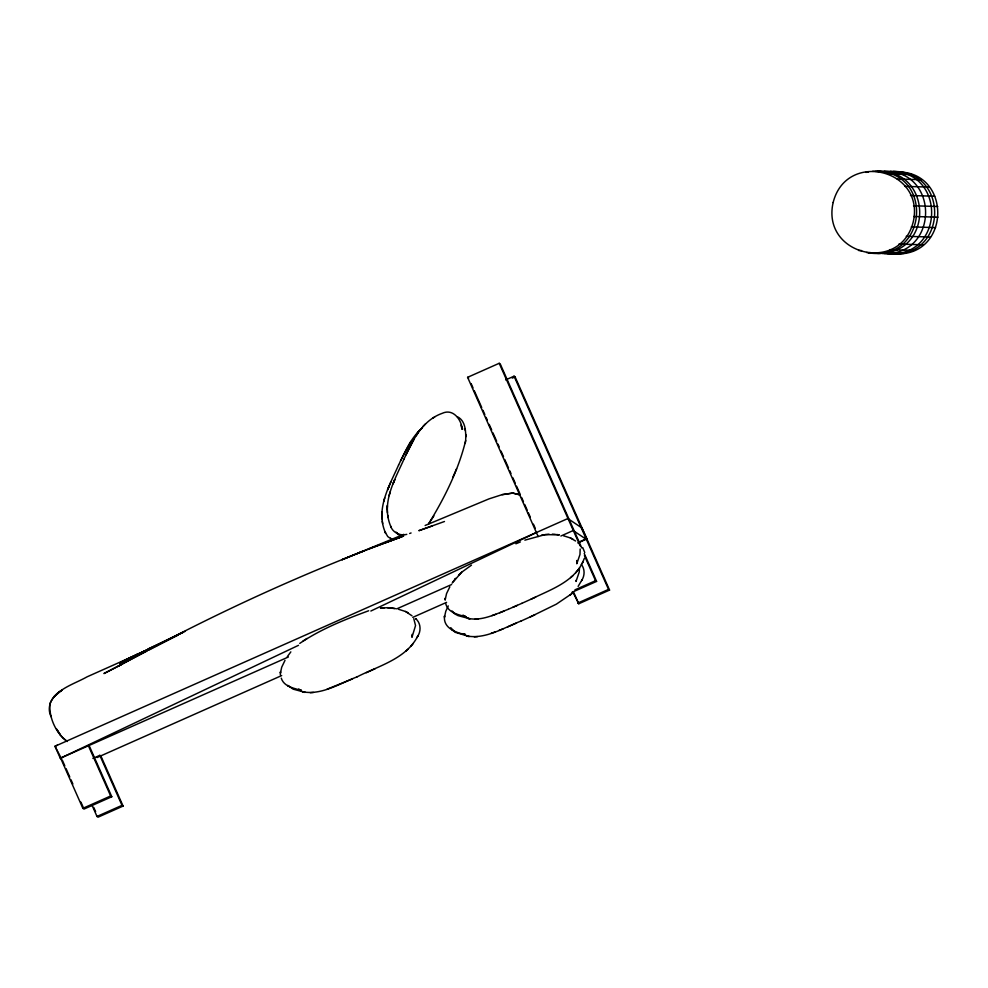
<?xml version="1.0" encoding="UTF-8"?>
<svg xmlns="http://www.w3.org/2000/svg" width="988" height="988" viewBox="0 0 988 988"><rect width="100%" height="100%" fill="white"/><g stroke="black" fill="none" stroke-linecap="round" stroke-linejoin="round"><path stroke-width="1.48" d="M280.506 671.605L280.407 673.112L281.728 667.147L285.013 660.342M445.329 598.049L445.23 599.555L446.551 593.59L449.849 586.786M444.551 615.746L444.452 617.265L445.773 611.288L448.256 605.916M576.893 560.863L576.794 563.765L579.981 554.466L580.154 549.044M576.189 580.327L576.004 581.463L579.19 572.163L579.511 567.865M280.469 672.149L280.357 674.915M445.143 600.062L445.292 598.592M444.514 616.29C443.081 628.22 456.172 632.752 465.558 634.654L463.421 633.987C467.361 635.741 462.693 633.16 464.459 634.457M433.893 515.934L428.52 523.961C444.415 498.162 458.457 470.152 465.657 440.623C465.966 432.386 465.904 420.653 457.185 416.652M465.237 443.439L465.657 440.623M398.596 465.027C389.037 486.466 375.168 509.536 385.579 533.1L385.184 532.211L387.778 536.583L392.026 539.522M404.043 459.012C394.496 480.452 380.627 503.522 391.038 527.086L390.631 526.184C392.742 532.631 400.375 536.274 406.784 534.36M384.752 497.89L383.653 501.682M390.198 491.876L389.099 495.655M584.353 558.368L582.438 562.851L582.772 562.172C573.052 582.475 549.736 589.922 530.964 599.247M389.247 485.763L387.592 489.887L391.001 481.65M456.579 468.794L452.899 477.118M398.584 465.076C404.957 451.899 410.946 437.746 422.222 427.928M404.03 459.05C412.218 440.981 422.123 420.419 442.192 413.342C453.146 408.18 461.322 419.567 462.31 429.298L460.964 425.099M400.511 460.951L410.847 441.513M405.969 454.925L414.145 439.055M417.022 637.581L417.949 635.729C406.34 659.008 378.355 665.887 356.964 676.928M417.615 636.408C421.357 630.924 420.814 622.86 415.59 618.574L416.034 618.957M418.467 432.201L416.109 435.794M578.128 586.39L581.981 579.87L581.648 580.549C584.884 575.609 584.995 569.076 581.327 564.358M287.286 656.687L290.843 651.882M452.121 583.13L461.668 572.225L471.474 565.148M454.789 579.487L455.678 578.326L453.097 581.71M413.157 643.521L410.773 646.473M577.992 569.965L575.596 572.917M425.507 423.852L422.839 426.631M420.048 429.866L417.393 432.658M461.668 572.225L458.531 575.164M405.796 651.191L408.106 649.19M570.619 577.634L572.941 575.634M530.186 616.944L556.355 604.162L571.595 593.813M569.841 595.344L572.151 593.331M142.26 652.129L135.381 655.291L157.351 645.201C134.022 655.97 110.508 666.369 87.055 676.842C74.063 684.178 56.193 688.809 49.845 703.765C48.98 717.683 55.773 733.084 67.258 741.519M53.92 696.701L61.898 690.229C52.488 695.305 45.893 706.346 51.154 716.769M299.735 643.41C320.816 629.097 344.861 619.538 368.672 610.757M307.033 638.446L303.007 641.051M432.707 418.208L434.695 416.998M147.101 651.006L103.938 673.557L121.326 664.677M118.017 666.344C209.765 615.796 305.181 571.793 403.647 536.039L386.147 542.498M148.373 650.326L178.211 635.049M127.341 659.255L137.246 654.414L119.709 662.948L185.398 631.233M148.175 648.906L182.978 632.394M119.709 662.948L143.482 651.549M111.792 796.736L110.668 795.982L88.426 745.779L89.55 746.533L111.792 796.736L83.992 809.073L82.868 808.332L60.626 758.117L298.5 645.325M370.846 611.029L536.385 532.532M375.23 668.641L366.239 672.754M535.644 597.123L521.788 603.372M534.854 614.82L521.009 621.069M287.792 685.4L293.164 689.155L305.181 692.39L302.526 691.798C321.829 695.391 339.711 683.486 357.063 676.866M521.886 603.322L508.375 609.25M521.108 621.02C503.757 627.627 485.874 639.532 466.571 635.951L469.226 636.531L454.999 632.258L450.763 627.689M538.151 536.521L467.608 377.317L499.212 363.288L500.249 363.979L581.759 547.932M505.658 379.911L514.056 376.181L515.081 376.873L609.559 590.083L578.758 603.767L572.793 591.923M512.278 378.108L515.081 376.873M57.403 745.174L55.007 746.249L60.317 758.241L61.577 758.945L55.007 746.249L567.853 518.552L581.87 527.938L587.317 539.88L586.292 539.201L577.795 542.968M60.317 758.241L288.348 657.008M396.719 608.892L451.615 584.526M560.863 536.027L573.299 530.494L574.349 531.198M578.882 542.14L585.847 539.04M92.897 758.438L99.837 755.351L100.912 756.067L123.08 806.072L98.071 817.175L96.997 816.459L92.069 805.344M97.071 757.537L281.691 675.57M412.762 617.376L446.588 602.359M82.868 808.332L110.668 795.982M574.942 589.848L595.554 580.697L596.591 581.401L571.867 592.38M96.997 816.459L122.006 805.356L123.08 806.072M577.733 603.075L608.534 589.404L609.559 590.083M512.821 607.336L517.329 605.348M352.494 678.904L327.077 689.179M516.539 623.058L507.597 626.948M425.136 525.48L489.048 498.854L502.052 494.667L512.821 493.098L520.343 494.963M508.277 609.3C495.359 614.178 481.539 621.538 467.361 618.241L470.016 618.834L458 615.61L454.628 613.807L452.035 610.942M403.771 534.36L341.984 559.727L364.399 550.649L357.372 553.465M515.872 543.795L520.392 541.918M499.706 612.795L503.929 611.103M498.915 630.492L503.139 628.813M368.87 548.883L399.992 537.398M409.65 533.495L411.07 532.964M444.476 521.503L418.85 530.68L432.411 525.9M524.85 540.164L545.228 534.582L559.356 534.916L556.639 534.471M491.913 615.635L495.791 614.277M491.122 633.333L495 631.974M865.846 172.394L868.501 171.974M872.49 171.332C935.5 168.17 928.72 264.216 866.6 252.508M875.516 171.43C932.894 167.33 935.167 254.546 877.653 253.447M891.04 172.381C953.704 164.626 953.124 261.832 890.484 253.422M512.525 493.098L502.052 494.667M541.523 535.175L549.032 534.212M395.595 608.657L387.469 607.694L380.405 608.139M380.726 608.089L384.209 607.768M478.316 618.92L475.055 619.167M477.525 636.63L474.265 636.865M313.492 692.477L310.22 692.712M877.455 171.393L901.698 172.11M887.829 173.888L912.06 174.604M897.19 179.001L921.434 179.717M904.934 186.374L929.165 187.09M910.504 195.513L934.734 196.229M913.53 205.776L937.76 206.492M913.801 216.483L938.032 217.199M911.319 226.894L935.55 227.611M906.231 236.305L930.461 237.021M898.895 244.073L923.125 244.789M889.805 249.668L914.036 250.384M858.56 250.483L861.585 250.569M879.579 252.706L903.81 253.422M868.921 252.99L871.947 253.076M884.062 253.434L893.152 253.706M552.292 534.138L555.342 534.335M387.469 607.694L390.507 607.892M893.313 171.455C950.617 170.899 947.22 259.362 890.126 253.607M890.287 171.356C947.591 170.813 944.195 259.276 887.101 253.521M884.235 171.183C940.638 170.516 938.699 257.386 882.37 253.484M869.638 252.595L873.639 253.027M394.533 608.472L391.804 608.028M512.821 493.098L520.009 494.902M563.432 535.743L570.397 537.954L575.559 541.004M398.596 609.3L405.562 611.51L411.984 615.783M466.015 616.981L464.125 615.993L466.348 616.957C458.518 614.659 448.021 612.869 445.699 603.606M301.192 690.538L299.302 689.55L301.513 690.513C294.054 688.191 283.964 686.784 281.271 678.163M463.199 615.981L465.311 616.623M462.409 633.679L464.521 634.333M298.364 689.525L300.476 690.18M570.397 537.954L572.917 539.189M405.562 611.51L408.093 612.745M400.77 536.237L396.052 532.112M463.335 633.691L465.225 634.679M452.813 612.325L453.813 612.869M452.035 630.023L453.023 630.566M287.99 685.882L288.978 686.425M464.434 616.154L465.249 616.759M299.611 689.71L300.414 690.316L298.759 689.044M467.608 377.317L468.645 378.009M573.176 530.556L587.193 539.942M463.014 615.042L463.705 615.623M62.145 737.258L66.801 741.148M60.626 758.117L61.577 758.945M396.917 533.224L398.189 534.557M391.903 539.695L390.606 538.139M461.482 426.73L462.532 429.064L461.767 427.965M461.581 427.767L462.532 429.064M60.935 735.887L57.292 730.169L60.317 734.936M582.71 547.562L584.76 552.502M413.774 618.624L415.54 625.589L411.959 637.309L412.058 634.42M514.056 376.181L608.534 589.404M584.241 553.502L596.591 581.401M499.212 363.288L580.104 545.833M584.427 555.602L595.554 580.697M573.818 592.602L578.758 603.767M471.14 383.628L473.005 387.852M474.252 390.655L481.724 407.525M482.971 410.329L484.836 414.54M486.084 417.356L487.331 420.172M489.196 424.383L491.691 430.002M492.926 432.818L496.668 441.241M497.915 444.057L499.162 446.86M501.027 451.084L503.522 456.703M504.757 459.506L508.499 467.942M509.746 470.757L510.994 473.561M512.858 477.772L515.341 483.404M516.588 486.207L520.33 494.642M521.578 497.446L523.442 501.669M524.69 504.473L527.172 510.092M528.419 512.908L530.297 517.119M533.409 524.146L535.274 528.37M99.837 755.351L122.006 805.356M93.761 807.455L95.614 811.617M62.355 760.266L64.825 765.848M66.073 768.639L69.778 777M71.013 779.791L72.865 783.978M80.893 802.108L83.375 807.678M56.464 728.712L56.798 729.49M387.765 515.291L388.136 517.589M382.319 521.318L382.689 523.615M465.027 428.693L465.348 430.682M387.271 510.104L387.432 512.76M381.825 516.119L381.973 518.786M576.881 560.492L576.98 562.629M465.879 436.77L465.805 434.424M381.887 511.784L381.776 515.279L381.887 511.784M387.345 505.757L387.234 509.265L387.345 505.757M833.143 202.515C821.139 255.114 900.056 274.318 913.245 221.855C925.25 169.257 846.333 150.065 833.143 202.515M394.694 479.748L393.039 483.873L394.706 479.723"/></g></svg>
